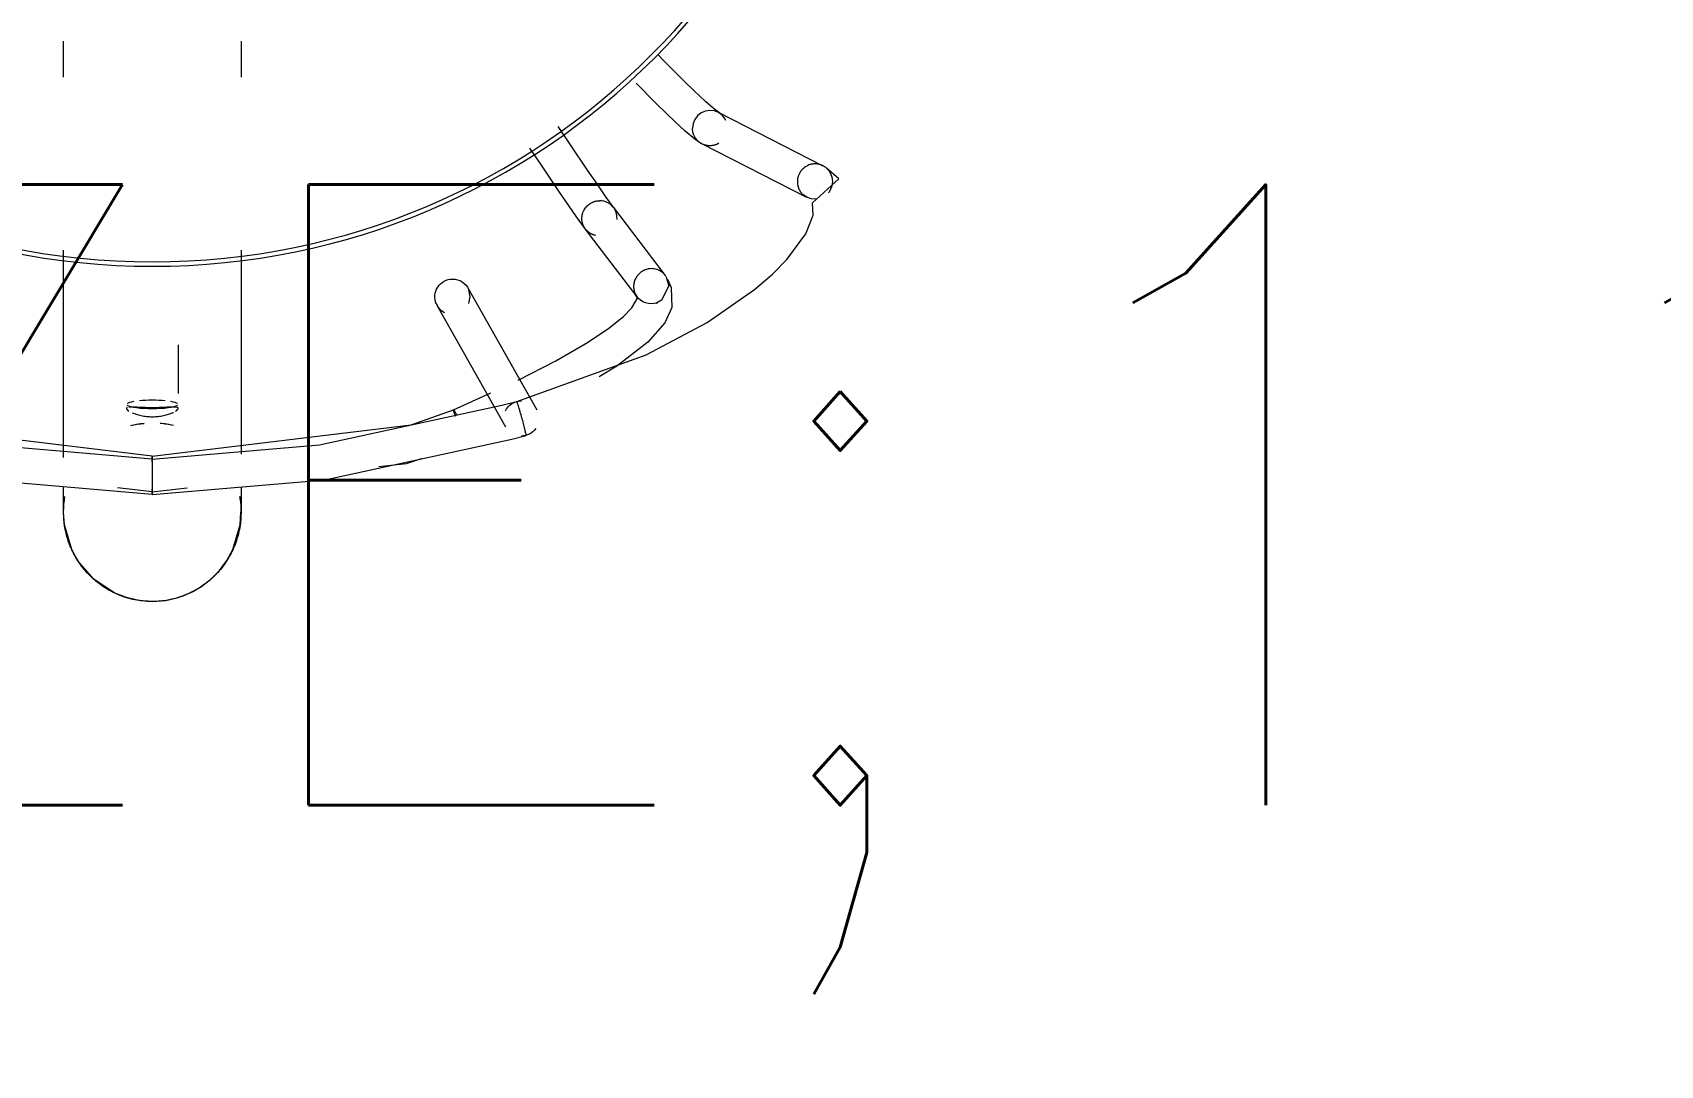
# Model space of a CAD drawing. Header units: millimetres. Extents: x -81374 to 485233, y -39075 to 157313.
# Drawn here: x 51689 to 52214, y 21647 to 21980 of the extents above; entities that cross this region are included whole.
import ezdxf
from ezdxf.enums import TextEntityAlignment as Align

# ---------------------------------------------------------------- set-up
doc = ezdxf.new("R2010")
doc.units = ezdxf.units.MM
doc.layers.add('G-IMPT', color=8, linetype='Continuous', lineweight=5)
for name, color, linetype in [('HATCH', 8, 'Continuous'), ('Hatch 01_UC', 7, 'Continuous'), ('M-HVAC-TEXT', 7, 'Continuous')]:
    doc.layers.add(name, color=color, linetype=linetype)
doc.styles.add('R', font='romans.shx')
doc.styles.get("Standard").update_dxf_attribs({"font": 'arial.ttf'})
pattern_1 = [(225, (86411.17, 39444.27), (134.70384, -134.70384), [])]

# ---------------------------------------------------------------- blocks, each defined once
blk = doc.blocks.new('floor plan 1')
at = {"layer": 'G-IMPT', "color": 8, "ltscale": 500}
for p, q in [((6427.54, -60876.22), (6424.31, -60878.67)), ((6427.54, -60876.22), (6424.31, -60878.67)), ((6431.08, -60874.24), (6427.54, -60876.22)), ((6431.08, -60874.24), (6427.54, -60876.22)), ((6434.79, -60872.81), (6431.08, -60874.24)), ((6434.79, -60872.81), (6431.08, -60874.24)), ((6438.78, -60871.9), (6434.79, -60872.81)), ((6438.78, -60871.9), (6434.79, -60872.81)), ((6443.12, -60871.55), (6438.78, -60871.9)), ((6443.12, -60871.55), (6438.78, -60871.9)), ((6443.12, -60871.55), (6447.51, -60871.9)), ((6443.12, -60871.55), (6447.51, -60871.9)), ((6447.51, -60871.9), (6451.49, -60872.81)), ((6447.51, -60871.9), (6451.49, -60872.81)), ((6451.49, -60872.81), (6455.18, -60874.25)), ((6451.49, -60872.81), (6455.18, -60874.25)), ((6455.18, -60874.25), (6462, -60878.73)), ((6455.18, -60874.25), (6462, -60878.73)), ((6421.47, -60881.55), (6419.05, -60884.82)), ((6421.47, -60881.55), (6419.05, -60884.82)), ((6424.31, -60878.67), (6421.47, -60881.55)), ((6424.31, -60878.67), (6421.47, -60881.55)), ((6462, -60878.73), (6467.19, -60884.82)), ((6462, -60878.73), (6467.19, -60884.82)), ((6419.05, -60884.82), (6417.13, -60888.37)), ((6419.05, -60884.82), (6417.13, -60888.37)), ((6467.19, -60884.82), (6469.1, -60888.34)), ((6467.19, -60884.82), (6469.1, -60888.34)), ((6417.13, -60888.37), (6414.82, -60896.25)), ((6417.13, -60888.37), (6414.82, -60896.25)), ((6469.1, -60888.34), (6471.42, -60896.25)), ((6469.1, -60888.34), (6471.42, -60896.25)), ((6414.82, -60896.25), (6414.53, -60900.38)), ((6414.82, -60896.25), (6414.53, -60900.38)), ((6471.42, -60896.25), (6471.71, -60900.38)), ((6471.42, -60896.25), (6471.71, -60900.38)), ((6414.52, -60908.54), (6414.52, -60900.38)), ((6414.52, -60908.54), (6414.52, -60900.38)), ((6471.72, -60900.38), (6471.72, -60908.35)), ((6471.72, -60900.38), (6471.72, -60908.35)), ((6443.12, -60906.04), (6387.49, -60910.8)), ((6443.12, -60906.04), (6387.49, -60910.8)), ((6443.12, -60906.96), (6431.89, -60908.2)), ((6443.12, -60906.96), (6431.89, -60908.2)), ((6443.12, -60906.04), (6498.75, -60910.8)), ((6443.12, -60906.04), (6498.75, -60910.8)), ((6443.12, -60906.96), (6454.35, -60908.2)), ((6443.12, -60906.96), (6454.35, -60908.2)), ((6387.49, -60910.8), (6327.18, -60923.91)), ((6387.49, -60910.8), (6327.18, -60923.91)), ((6361.12, -60916.02), (6356.29, -60917.68)), ((6361.12, -60916.02), (6356.29, -60917.68)), ((6443.12, -60918.4), (6359.69, -60928.48)), ((6443.12, -60918.4), (6359.69, -60928.48)), ((6370.08, -60915.03), (6361.12, -60916.02)), ((6370.08, -60915.03), (6361.12, -60916.02)), ((6443.12, -60917.48), (6389.24, -60922.1)), ((6443.12, -60917.48), (6389.24, -60922.1)), ((6443.12, -60917.48), (6497, -60922.1)), ((6443.12, -60917.48), (6497, -60922.1)), ((6443.12, -60918.4), (6526.55, -60928.48)), ((6443.12, -60918.4), (6526.55, -60928.48)), ((6471.72, -60917.93), (6471.72, -60984.8)), ((6471.72, -60917.93), (6471.72, -60984.8)), ((6327.18, -60923.91), (6322.64, -60925.03)), ((6327.18, -60923.91), (6322.64, -60925.03)), ((6389.24, -60922.1), (6330.45, -60934.88)), ((6389.24, -60922.1), (6330.45, -60934.88)), ((6414.52, -60984.8), (6414.52, -60919.09)), ((6414.52, -60984.8), (6414.52, -60919.09)), ((6329.12, -60927.74), (6351.31, -60967.01)), ((6329.12, -60927.74), (6351.31, -60967.01)), ((6359.69, -60928.48), (6346, -60933.3)), ((6359.69, -60928.48), (6346, -60933.3)), ((6341.35, -60972.63), (6319.16, -60933.36)), ((6341.35, -60972.63), (6319.16, -60933.36)), ((6346.01, -60933.3), (6334.03, -60938.81)), ((6346.01, -60933.3), (6334.03, -60938.81)), ((6325.65, -60936.07), (6283.91, -60951.05)), ((6325.65, -60936.07), (6283.91, -60951.05)), ((6330.45, -60934.88), (6325.65, -60936.07)), ((6330.45, -60934.88), (6325.65, -60936.07)), ((6434.77, -60954.28), (6434.77, -60938.65)), ((6434.77, -60954.28), (6434.77, -60938.65)), ((6293.41, -60947.46), (6299.02, -60943.99)), ((6293.41, -60947.46), (6299.02, -60943.99)), ((6325.2, -60942.88), (6313, -60949.15)), ((6325.2, -60942.88), (6313, -60949.15)), ((6283.31, -60955.17), (6293.41, -60947.46)), ((6283.31, -60955.17), (6293.41, -60947.46)), ((6313, -60949.15), (6302.77, -60955.05)), ((6313, -60949.15), (6302.77, -60955.05)), ((6283.91, -60951.05), (6264.19, -60961.46)), ((6283.91, -60951.05), (6264.19, -60961.46)), ((6277.89, -60961.39), (6283.31, -60955.17)), ((6277.89, -60961.39), (6283.31, -60955.17)), ((6302.77, -60955.05), (6295.89, -60959.66)), ((6302.77, -60955.05), (6295.89, -60959.66)), ((6295.89, -60959.66), (6291.26, -60963.39)), ((6295.89, -60959.66), (6291.26, -60963.39)), ((6264.19, -60961.46), (6248.94, -60972.1)), ((6264.19, -60961.46), (6248.94, -60972.1)), ((6275.62, -60966.32), (6277.89, -60961.39)), ((6275.62, -60966.32), (6277.89, -60961.39)), ((6291.26, -60963.39), (6288.5, -60966.23)), ((6291.26, -60963.39), (6288.5, -60966.23)), ((6350.06, -60965.49), (6348.94, -60964.74)), ((6350.06, -60965.49), (6348.94, -60964.74)), ((6350.95, -60966.45), (6350.06, -60965.49)), ((6350.95, -60966.45), (6350.06, -60965.49)), ((6275.84, -60972.8), (6275.62, -60966.32)), ((6275.84, -60972.8), (6275.62, -60966.32)), ((6276.59, -60973.26), (6278.91, -60968.71)), ((6276.59, -60973.26), (6278.91, -60968.71)), ((6278.91, -60968.71), (6280.59, -60967.69)), ((6278.91, -60968.71), (6280.59, -60967.69)), ((6280.33, -60967.68), (6282.27, -60967.55)), ((6280.33, -60967.68), (6282.27, -60967.55)), ((6280.59, -60967.69), (6280.33, -60967.68)), ((6280.59, -60967.69), (6280.33, -60967.68)), ((6282.27, -60967.55), (6283.19, -60967.61)), ((6282.27, -60967.55), (6283.19, -60967.61)), ((6283.19, -60967.61), (6284.09, -60967.81)), ((6283.19, -60967.61), (6284.09, -60967.81)), ((6284.09, -60967.81), (6284.94, -60968.16)), ((6284.09, -60967.81), (6284.94, -60968.16)), ((6284.94, -60968.16), (6285.72, -60968.64)), ((6284.94, -60968.16), (6285.72, -60968.64)), ((6285.72, -60968.64), (6286.4, -60969.25)), ((6285.72, -60968.64), (6286.4, -60969.25)), ((6286.4, -60969.25), (6286.97, -60969.95)), ((6286.4, -60969.25), (6286.97, -60969.95)), ((6288.5, -60966.23), (6286.65, -60969.35)), ((6288.5, -60966.23), (6286.65, -60969.35)), ((6286.65, -60969.35), (6287.4, -60970.66)), ((6286.65, -60969.35), (6287.4, -60970.66)), ((6286.82, -60969.74), (6303.52, -60991.65)), ((6286.82, -60969.74), (6303.52, -60991.65)), ((6287.4, -60970.66), (6287.52, -60970.94)), ((6287.4, -60970.66), (6287.52, -60970.94)), ((6341.07, -60967.65), (6340.63, -60969.87)), ((6341.07, -60967.65), (6340.63, -60969.87)), ((6340.63, -60969.87), (6341.07, -60972.05)), ((6340.63, -60969.87), (6341.07, -60972.05)), ((6351.6, -60967.59), (6350.95, -60966.45)), ((6351.6, -60967.59), (6350.95, -60966.45)), ((6248.94, -60972.1), (6243.2, -60977.09)), ((6248.94, -60972.1), (6243.2, -60977.09)), ((6277.01, -60975.45), (6275.84, -60972.8)), ((6277.01, -60975.45), (6275.84, -60972.8)), ((6277.56, -60976.45), (6276.59, -60973.26)), ((6277.56, -60976.45), (6276.59, -60973.26)), ((6243.2, -60977.09), (6238.55, -60981.83)), ((6243.2, -60977.09), (6238.55, -60981.83)), ((6294.38, -60998.54), (6277.72, -60976.66)), ((6294.38, -60998.54), (6277.72, -60976.66)), ((6238.55, -60981.83), (6232.44, -60990.07)), ((6238.55, -60981.83), (6232.44, -60990.07)), ((6232.44, -60990.07), (6230.01, -60996.06)), ((6232.44, -60990.07), (6230.01, -60996.06)), ((6303.56, -60991.71), (6304.65, -60993.2)), ((6303.56, -60991.71), (6304.65, -60993.2)), ((6230.01, -60996.06), (6230.22, -61000.03)), ((6230.01, -60996.06), (6230.22, -61000.03)), ((6293.3, -60994.66), (6293.33, -60996.03)), ((6293.3, -60994.66), (6293.33, -60996.03)), ((6293.33, -60996.03), (6293.71, -60997.36)), ((6293.33, -60996.03), (6293.71, -60997.36)), ((6293.71, -60997.36), (6294.25, -60998.35)), ((6293.71, -60997.36), (6294.25, -60998.35)), ((6304.65, -60993.2), (6306.34, -60995.6)), ((6304.65, -60993.2), (6306.34, -60995.6)), ((6306.34, -60995.6), (6308.93, -60999.32)), ((6306.34, -60995.6), (6308.93, -60999.32)), ((6221.81, -61007.76), (6230.22, -61000.03)), ((6221.81, -61007.76), (6230.22, -61000.03)), ((6229.12, -61001.24), (6230.66, -61001.32)), ((6229.12, -61001.24), (6230.66, -61001.32)), ((6230.66, -61001.32), (6232.13, -61001.84)), ((6230.66, -61001.32), (6232.13, -61001.84)), ((6232.1, -61001.83), (6265.91, -61019.06)), ((6232.1, -61001.83), (6265.91, -61019.06)), ((6232.13, -61001.84), (6233.38, -61002.72)), ((6232.13, -61001.84), (6233.38, -61002.72)), ((6294.25, -60998.35), (6294.6, -60998.8)), ((6294.25, -60998.35), (6294.6, -60998.8)), ((6294.34, -60998.48), (6297.11, -61002.35)), ((6294.34, -60998.48), (6297.11, -61002.35)), ((6294.6, -60998.8), (6295.09, -60999.31)), ((6294.6, -60998.8), (6295.09, -60999.31)), ((6295.09, -60999.31), (6295.65, -60999.75)), ((6295.09, -60999.31), (6295.65, -60999.75)), ((6295.65, -60999.75), (6296.24, -61000.11)), ((6295.65, -60999.75), (6296.24, -61000.11)), ((6296.24, -61000.11), (6296.88, -61000.39)), ((6296.24, -61000.11), (6296.88, -61000.39)), ((6296.88, -61000.39), (6297.55, -61000.59)), ((6296.88, -61000.39), (6297.55, -61000.59)), ((6297.11, -61002.35), (6299.75, -61006.17)), ((6297.11, -61002.35), (6299.75, -61006.17)), ((6297.55, -61000.59), (6298.24, -61000.71)), ((6297.55, -61000.59), (6298.24, -61000.71)), ((6298.24, -61000.71), (6298.95, -61000.74)), ((6298.24, -61000.71), (6298.95, -61000.74)), ((6308.93, -60999.32), (6312.03, -61003.85)), ((6308.93, -60999.32), (6312.03, -61003.85)), ((6221.81, -61007.76), (6225.72, -61011.2)), ((6221.81, -61007.76), (6225.72, -61011.2)), ((6223.86, -61006.92), (6223.99, -61005.44)), ((6223.86, -61006.92), (6223.99, -61005.44)), ((6223.9, -61007.7), (6223.86, -61006.92)), ((6223.9, -61007.7), (6223.86, -61006.92)), ((6224.05, -61008.47), (6223.9, -61007.7)), ((6224.05, -61008.47), (6223.9, -61007.7)), ((6223.99, -61005.44), (6224.85, -61003.48)), ((6223.99, -61005.44), (6224.85, -61003.48)), ((6224.85, -61003.48), (6225.14, -61003.32)), ((6224.85, -61003.48), (6225.14, -61003.32)), ((6299.75, -61006.17), (6302.8, -61010.62)), ((6299.75, -61006.17), (6302.8, -61010.62)), ((6312.03, -61003.85), (6317.67, -61012.15)), ((6312.03, -61003.85), (6317.67, -61012.15)), ((6224.31, -61009.22), (6224.05, -61008.47)), ((6224.31, -61009.22), (6224.05, -61008.47)), ((6224.66, -61009.91), (6224.31, -61009.22)), ((6224.66, -61009.91), (6224.31, -61009.22)), ((6225.1, -61010.55), (6224.66, -61009.91)), ((6225.1, -61010.55), (6224.66, -61009.91)), ((6225.63, -61011.12), (6225.1, -61010.55)), ((6225.63, -61011.12), (6225.1, -61010.55)), ((6260.71, -61029.24), (6226.9, -61012.01)), ((6260.71, -61029.24), (6226.9, -61012.01)), ((6302.8, -61010.62), (6308.34, -61018.77)), ((6302.8, -61010.62), (6308.34, -61018.77)), ((6317.67, -61012.15), (6321.4, -61017.66)), ((6317.67, -61012.15), (6321.4, -61017.66)), ((6266.41, -61019.34), (6267.02, -61019.72)), ((6266.41, -61019.34), (6267.02, -61019.72)), ((6267.02, -61019.72), (6268.2, -61020.56)), ((6267.02, -61019.72), (6268.2, -61020.56)), ((6268.2, -61020.56), (6271.32, -61023.19)), ((6268.2, -61020.56), (6271.32, -61023.19)), ((6271.32, -61023.19), (6274.63, -61026.25)), ((6271.32, -61023.19), (6274.63, -61026.25)), ((6308.34, -61018.77), (6312.31, -61024.64)), ((6308.34, -61018.77), (6312.31, -61024.64)), ((6258.18, -61026.62), (6258.6, -61027.35)), ((6258.18, -61026.62), (6258.6, -61027.35)), ((6258.6, -61027.35), (6259.07, -61027.91)), ((6258.6, -61027.35), (6259.07, -61027.91)), ((6259.07, -61027.91), (6259.43, -61028.35)), ((6259.07, -61027.91), (6259.43, -61028.35)), ((6259.43, -61028.35), (6260.56, -61029.17)), ((6259.43, -61028.35), (6260.56, -61029.17)), ((6266.15, -61029.05), (6267.3, -61028.14)), ((6266.15, -61029.05), (6267.3, -61028.14)), ((6267.3, -61028.14), (6268.2, -61026.97)), ((6267.3, -61028.14), (6268.2, -61026.97)), ((6268.2, -61026.97), (6268.75, -61025.61)), ((6268.2, -61026.97), (6268.75, -61025.61)), ((6268.75, -61025.61), (6268.96, -61024.15)), ((6268.75, -61025.61), (6268.96, -61024.15)), ((6274.63, -61026.25), (6277.22, -61028.73)), ((6274.63, -61026.25), (6277.22, -61028.73)), ((6277.22, -61028.73), (6280.85, -61032.31)), ((6277.22, -61028.73), (6280.85, -61032.31)), ((6260.2, -61028.95), (6262.32, -61030.52)), ((6260.2, -61028.95), (6262.32, -61030.52)), ((6260.56, -61029.17), (6261.92, -61029.69)), ((6260.56, -61029.17), (6261.92, -61029.69)), ((6261.92, -61029.69), (6263.36, -61029.85)), ((6261.92, -61029.69), (6263.36, -61029.85)), ((6262.32, -61030.52), (6264.78, -61032.71)), ((6262.32, -61030.52), (6264.78, -61032.71)), ((6263.36, -61029.85), (6264.79, -61029.63)), ((6263.36, -61029.85), (6264.79, -61029.63)), ((6264.78, -61032.71), (6268.42, -61036.14)), ((6264.78, -61032.71), (6268.42, -61036.14)), ((6264.79, -61029.63), (6266.15, -61029.05)), ((6264.79, -61029.63), (6266.15, -61029.05)), ((6280.85, -61032.31), (6287.12, -61038.62)), ((6280.85, -61032.31), (6287.12, -61038.62)), ((6268.42, -61036.14), (6271.66, -61039.3)), ((6268.42, -61036.14), (6271.66, -61039.3)), ((6271.66, -61039.3), (6278.16, -61045.83)), ((6271.66, -61039.3), (6278.16, -61045.83)), ((6414.52, -61052.19), (6414.52, -61040.52)), ((6414.52, -61052.19), (6414.52, -61040.52)), ((6471.72, -61040.52), (6471.72, -61052.19)), ((6471.72, -61040.52), (6471.72, -61052.19)), ((6278.16, -61045.83), (6280.13, -61047.84)), ((6278.16, -61045.83), (6280.13, -61047.84))]:
    blk.add_line(p, q, dxfattribs=at)
for radius in [228.8, 228.8, 228.8, 228.8, 227.37, 227.37]:
    blk.add_arc((6443.12, -61208.4), radius, 0, 180, dxfattribs=at)
at = {"layer": 'G-IMPT', "color": 8, "ltscale": 500, "extrusion": (0, 0, -1)}
for centre, major_axis, ratio, start_param, end_param in [((6324.14, -60930.55), (4.98, 2.81), 0.992436, 4.258135, 5.223509), ((6324.14, -60930.55), (4.98, 2.81), 0.992436, 4.258135, 5.223509), ((6324.14, -60930.55), (4.98, 2.81), 0.992436, 0.957956, 2.081916), ((6324.14, -60930.55), (4.98, 2.81), 0.992436, 0.957956, 2.081916), ((6443.12, -60935.09), (-8.35, 0), 0.173648, 0.261799, 2.879793), ((6443.12, -60935.09), (-8.35, 0), 0.173648, 0.261799, 2.879793), ((6443.12, -60935.09), (-8.35, 0), 0.173648, 5.497787, 6.021386), ((6443.12, -60935.09), (-8.35, 0), 0.173648, 5.497787, 6.021386), ((6443.12, -60935.09), (-8.35, 0), 0.173648, 4.18879, 5.235988), ((6443.12, -60935.09), (-8.35, 0), 0.173648, 4.18879, 5.235988), ((6443.12, -60935.09), (-8.35, 0), 0.173648, 3.403392, 3.926991), ((6443.12, -60935.09), (-8.35, 0), 0.173648, 3.403392, 3.926991), ((6346.33, -60969.82), (4.98, 2.81), 0.992436, 0.099802, 2.081916), ((6346.33, -60969.82), (4.98, 2.81), 0.992436, 0.099802, 2.081916), ((6346.33, -60969.82), (4.98, 2.81), 0.992436, 2.081916, 3.241394), ((6346.33, -60969.82), (4.98, 2.81), 0.992436, 2.081916, 3.241394)]:
    blk.add_ellipse(centre, major_axis=major_axis, ratio=ratio, start_param=start_param, end_param=end_param, dxfattribs=at)
at = {"layer": 'G-IMPT', "color": 8, "ltscale": 500}
for points in [[(6414.96, -60905.38), (6414.38, -60902.09), (6414.37, -60895.31), (6417.83, -60885.73), (6424.28, -60877.92), (6433.17, -60872.73), (6439.66, -60871.6), (6443.12, -60871.56)], [(6414.96, -60905.38), (6414.38, -60902.09), (6414.37, -60895.31), (6417.83, -60885.73), (6424.28, -60877.92), (6433.17, -60872.73), (6439.66, -60871.6), (6443.12, -60871.56)], [(6443.12, -60907.66), (6443.12, -60907.5), (6443.12, -60907.23), (6443.12, -60907), (6443.12, -60906.93), (6443.12, -60907.04), (6443.12, -60907.33), (6443.12, -60907.62), (6443.12, -60907.79)], [(6443.12, -60907.65), (6443.12, -60907.5), (6443.12, -60907.23), (6443.12, -60907), (6443.12, -60906.93), (6443.12, -60907.04), (6443.12, -60907.33), (6443.12, -60907.62), (6443.12, -60907.79)], [(6443.12, -60907.66), (6443.12, -60907.5), (6443.12, -60907.23), (6443.12, -60907), (6443.12, -60906.93), (6443.12, -60907.04), (6443.12, -60907.33), (6443.12, -60907.62), (6443.12, -60907.79)], [(6443.12, -60907.65), (6443.12, -60907.5), (6443.12, -60907.23), (6443.12, -60907), (6443.12, -60906.93), (6443.12, -60907.04), (6443.12, -60907.33), (6443.12, -60907.62), (6443.12, -60907.79)], [(6322.64, -60925.03), (6322.65, -60925.03), (6322.66, -60925.04), (6322.68, -60925.07)], [(6322.64, -60925.03), (6322.65, -60925.03), (6322.66, -60925.04), (6322.68, -60925.07)], [(6440.58, -60929.08), (6439.1, -60928.94), (6437.66, -60928.71), (6436.25, -60928.36)], [(6440.58, -60929.08), (6439.1, -60928.94), (6437.66, -60928.71), (6436.25, -60928.36)], [(6440.58, -60929.08), (6439.1, -60928.95), (6437.66, -60928.71), (6436.26, -60928.36)], [(6440.58, -60929.08), (6439.1, -60928.95), (6437.66, -60928.71), (6436.26, -60928.36)], [(6450.19, -60928.31), (6448.75, -60928.67), (6447.25, -60928.85), (6445.73, -60928.98)], [(6450.19, -60928.31), (6448.75, -60928.67), (6447.25, -60928.85), (6445.73, -60928.98)], [(6435.6, -60932.93), (6435.33, -60933.1), (6434.91, -60933.42), (6434.77, -60933.68), (6434.77, -60933.79)], [(6435.6, -60932.93), (6435.33, -60933.1), (6434.91, -60933.42), (6434.77, -60933.68), (6434.77, -60933.79)], [(6451.47, -60933.79), (6451.47, -60933.68), (6451.33, -60933.42), (6450.91, -60933.1), (6450.64, -60932.93)], [(6451.47, -60933.79), (6451.47, -60933.68), (6451.33, -60933.42), (6450.91, -60933.1), (6450.64, -60932.93)], [(6451.26, -60934.06), (6451.4, -60933.99), (6451.47, -60933.9), (6451.47, -60933.79)], [(6451.26, -60934.06), (6451.4, -60933.99), (6451.47, -60933.9), (6451.47, -60933.79)]]:
    blk.add_open_spline(points, degree=3, dxfattribs=at)
for points, knots in [([(6414.95, -60905.36), (6414.74, -60904.14), (6414.5, -60901.88), (6414.53, -60898.48), (6414.96, -60894.79), (6416.11, -60890.52), (6418.19, -60885.94), (6421.07, -60881.82), (6424.59, -60878.23), (6428.7, -60875.34), (6433.28, -60873.16), (6438, -60871.89), (6441.38, -60871.58), (6443.12, -60871.56)], [-0.5555556, -0.5555556, -0.5555556, -0.5555556, -0.5138889, -0.4791667, -0.4444444, -0.3888889, -0.3333333, -0.2777778, -0.2222222, -0.1666667, -0.1111111, -0.0555556, 0, 0, 0, 0]), ([(6414.95, -60905.36), (6414.74, -60904.14), (6414.5, -60901.88), (6414.53, -60898.48), (6414.96, -60894.79), (6416.11, -60890.52), (6418.19, -60885.94), (6421.07, -60881.82), (6424.59, -60878.23), (6428.7, -60875.34), (6433.28, -60873.16), (6438, -60871.89), (6441.38, -60871.58), (6443.12, -60871.56)], [-0.5555556, -0.5555556, -0.5555556, -0.5555556, -0.5138889, -0.4791667, -0.4444444, -0.3888889, -0.3333333, -0.2777778, -0.2222222, -0.1666667, -0.1111111, -0.0555556, 0, 0, 0, 0]), ([(6443.12, -60871.56), (6446.59, -60871.6), (6451.44, -60872.44), (6457.53, -60875.34), (6461.63, -60878.21), (6465.17, -60881.82), (6468.05, -60885.95), (6470.13, -60890.51), (6471.43, -60895.36), (6471.85, -60900.36), (6471.58, -60903.71), (6471.29, -60905.36)], [-1, -1, -1, -1, -0.8888889, -0.8333333, -0.7777778, -0.7222222, -0.6666667, -0.6111111, -0.5555556, -0.5, -0.4444444, -0.4444444, -0.4444444, -0.4444444]), ([(6443.12, -60871.56), (6447.46, -60871.61), (6453.45, -60872.93), (6459.87, -60876.86), (6462.96, -60879.54), (6465.1, -60881.87), (6467, -60884.42), (6469.06, -60887.95), (6470.98, -60892.96), (6471.75, -60898.05), (6471.71, -60902.3), (6471.47, -60904.35), (6471.29, -60905.37)], [-1, -1, -1, -1, -0.8611111, -0.7916667, -0.7569444, -0.7222222, -0.6875, -0.6527778, -0.5833333, -0.5138889, -0.4791667, -0.4444444, -0.4444444, -0.4444444, -0.4444444]), ([(6443.12, -60871.56), (6446.59, -60871.6), (6451.44, -60872.44), (6457.53, -60875.34), (6461.63, -60878.21), (6465.17, -60881.82), (6468.05, -60885.95), (6470.13, -60890.51), (6471.43, -60895.36), (6471.85, -60900.36), (6471.58, -60903.71), (6471.29, -60905.36)], [-1, -1, -1, -1, -0.8888889, -0.8333333, -0.7777778, -0.7222222, -0.6666667, -0.6111111, -0.5555556, -0.5, -0.4444444, -0.4444444, -0.4444444, -0.4444444]), ([(6443.12, -60871.56), (6447.46, -60871.61), (6453.45, -60872.93), (6459.87, -60876.86), (6462.96, -60879.54), (6465.1, -60881.87), (6467, -60884.42), (6469.06, -60887.95), (6470.98, -60892.96), (6471.75, -60898.05), (6471.71, -60902.3), (6471.47, -60904.35), (6471.29, -60905.37)], [-1, -1, -1, -1, -0.8611111, -0.7916667, -0.7569444, -0.7222222, -0.6875, -0.6527778, -0.5833333, -0.5138889, -0.4791667, -0.4444444, -0.4444444, -0.4444444, -0.4444444]), ([(6443.12, -60907.9), (6443.12, -60907.65), (6443.12, -60907.2), (6443.12, -60906.48), (6443.12, -60905.97), (6443.12, -60906.06), (6443.12, -60906.46), (6443.12, -60906.76), (6443.12, -60906.94)], [0.5555556, 0.5555556, 0.5555556, 0.5555556, 0.6111111, 0.6666667, 0.7777778, 0.8888889, 0.9444444, 1, 1, 1, 1]), ([(6443.12, -60907.9), (6443.12, -60907.65), (6443.12, -60907.2), (6443.12, -60906.48), (6443.12, -60905.97), (6443.12, -60906.06), (6443.12, -60906.46), (6443.12, -60906.76), (6443.12, -60906.94)], [0.5555556, 0.5555556, 0.5555556, 0.5555556, 0.6111111, 0.6666667, 0.7777778, 0.8888889, 0.9444444, 1, 1, 1, 1]), ([(6443.12, -60916.59), (6443.12, -60916.77), (6443.12, -60917.07), (6443.12, -60917.37), (6443.12, -60917.5), (6443.12, -60917.46), (6443.12, -60917.24), (6443.12, -60916.74), (6443.12, -60915.9), (6443.12, -60914.85), (6443.12, -60913.96), (6443.12, -60913.01), (6443.12, -60911.68), (6443.12, -60910.34), (6443.12, -60909.09), (6443.12, -60908.24), (6443.12, -60907.5), (6443.12, -60907.12), (6443.12, -60906.94)], [0, 0, 0, 0, 0.055556, 0.111111, 0.166667, 0.222222, 0.277778, 0.333333, 0.444444, 0.5, 0.555556, 0.611111, 0.666667, 0.777778, 0.833333, 0.888889, 0.944444, 1, 1, 1, 1]), ([(6443.12, -60916.59), (6443.12, -60916.77), (6443.12, -60917.07), (6443.12, -60917.37), (6443.12, -60917.5), (6443.12, -60917.46), (6443.12, -60917.24), (6443.12, -60916.74), (6443.12, -60915.9), (6443.12, -60914.85), (6443.12, -60913.96), (6443.12, -60913.01), (6443.12, -60911.68), (6443.12, -60910.34), (6443.12, -60909.09), (6443.12, -60908.24), (6443.12, -60907.5), (6443.12, -60907.12), (6443.12, -60906.94)], [0, 0, 0, 0, 0.055556, 0.111111, 0.166667, 0.222222, 0.277778, 0.333333, 0.444444, 0.5, 0.555556, 0.611111, 0.666667, 0.777778, 0.833333, 0.888889, 0.944444, 1, 1, 1, 1]), ([(6443.12, -60917.56), (6443.12, -60917.73), (6443.12, -60918.02), (6443.12, -60918.31), (6443.12, -60918.43), (6443.12, -60918.36), (6443.12, -60918.12), (6443.12, -60917.59), (6443.12, -60916.96), (6443.12, -60916.45)], [-0.6666667, -0.6666667, -0.6666667, -0.6666667, -0.6111111, -0.5555556, -0.5, -0.4444444, -0.3888889, -0.3333333, -0.2222222, -0.2222222, -0.2222222, -0.2222222]), ([(6443.12, -60917.56), (6443.12, -60917.73), (6443.12, -60918.02), (6443.12, -60918.31), (6443.12, -60918.43), (6443.12, -60918.36), (6443.12, -60918.12), (6443.12, -60917.65), (6443.12, -60917.07), (6443.12, -60916.58), (6443.12, -60916.45)], [0.3333333, 0.3333333, 0.3333333, 0.3333333, 0.3888889, 0.4444444, 0.5, 0.5555556, 0.6111111, 0.6666667, 0.75, 0.7777778, 0.7777778, 0.7777778, 0.7777778]), ([(6443.12, -60917.56), (6443.12, -60917.73), (6443.12, -60918.02), (6443.12, -60918.31), (6443.12, -60918.43), (6443.12, -60918.36), (6443.12, -60918.12), (6443.12, -60917.59), (6443.12, -60916.96), (6443.12, -60916.45)], [-0.6666667, -0.6666667, -0.6666667, -0.6666667, -0.6111111, -0.5555556, -0.5, -0.4444444, -0.3888889, -0.3333333, -0.2222222, -0.2222222, -0.2222222, -0.2222222]), ([(6443.12, -60917.56), (6443.12, -60917.73), (6443.12, -60918.02), (6443.12, -60918.31), (6443.12, -60918.43), (6443.12, -60918.36), (6443.12, -60918.12), (6443.12, -60917.65), (6443.12, -60917.07), (6443.12, -60916.58), (6443.12, -60916.45)], [0.3333333, 0.3333333, 0.3333333, 0.3333333, 0.3888889, 0.4444444, 0.5, 0.5555556, 0.6111111, 0.6666667, 0.75, 0.7777778, 0.7777778, 0.7777778, 0.7777778]), ([(6322.75, -60925.91), (6322.72, -60925.74), (6322.66, -60925.44), (6322.62, -60925.12), (6322.62, -60925.04), (6322.64, -60925.03)], [0, 0, 0, 0, 0.0555556, 0.1111111, 0.1797143, 0.1797143, 0.1797143, 0.1797143]), ([(6322.75, -60925.91), (6322.72, -60925.74), (6322.66, -60925.44), (6322.62, -60925.12), (6322.62, -60925.04), (6322.64, -60925.03)], [0, 0, 0, 0, 0.0555556, 0.1111111, 0.1797143, 0.1797143, 0.1797143, 0.1797143]), ([(6322.75, -60925.91), (6322.79, -60926.09), (6322.87, -60926.46), (6323.09, -60927.42), (6323.45, -60928.87), (6323.89, -60930.5), (6324.25, -60931.78), (6324.53, -60932.78), (6324.82, -60933.77), (6325.11, -60934.68), (6325.34, -60935.39), (6325.51, -60935.83), (6325.58, -60935.99), (6325.6, -60936.03)], [0, 0, 0, 0, 0.0555556, 0.1111111, 0.2222222, 0.3333333, 0.3888889, 0.4444444, 0.5138889, 0.5833333, 0.6527778, 0.7222222, 0.7777778, 0.7777778, 0.7777778, 0.7777778]), ([(6322.75, -60925.91), (6322.79, -60926.09), (6322.87, -60926.46), (6323.09, -60927.42), (6323.45, -60928.87), (6323.89, -60930.5), (6324.25, -60931.78), (6324.53, -60932.78), (6324.82, -60933.77), (6325.11, -60934.68), (6325.34, -60935.39), (6325.51, -60935.83), (6325.58, -60935.99), (6325.6, -60936.03)], [0, 0, 0, 0, 0.0555556, 0.1111111, 0.2222222, 0.3333333, 0.3888889, 0.4444444, 0.5138889, 0.5833333, 0.6527778, 0.7222222, 0.7777778, 0.7777778, 0.7777778, 0.7777778]), ([(6450.2, -60928.3), (6449.53, -60928.47), (6448.09, -60928.8), (6446.57, -60928.94), (6445.75, -60929)], [-0.07874903, -0.07874903, -0.07874903, -0.07874903, -0.05555556, -0.02873291, -0.02873291, -0.02873291, -0.02873291]), ([(6450.2, -60928.3), (6449.53, -60928.47), (6448.09, -60928.8), (6446.57, -60928.94), (6445.75, -60929)], [-0.07874903, -0.07874903, -0.07874903, -0.07874903, -0.05555556, -0.02873291, -0.02873291, -0.02873291, -0.02873291]), ([(6344.9, -60931.59), (6345.02, -60931.81), (6345.24, -60932.23), (6345.52, -60932.72), (6345.75, -60933.07), (6345.91, -60933.27), (6345.98, -60933.31), (6346, -60933.3)], [0.2222222, 0.2222222, 0.2222222, 0.2222222, 0.2777778, 0.3333333, 0.3888889, 0.4444444, 0.4956758, 0.4956758, 0.4956758, 0.4956758]), ([(6344.9, -60931.59), (6345.02, -60931.81), (6345.24, -60932.23), (6345.52, -60932.72), (6345.75, -60933.07), (6345.91, -60933.27), (6345.98, -60933.31), (6346, -60933.3)], [0.2222222, 0.2222222, 0.2222222, 0.2222222, 0.2777778, 0.3333333, 0.3888889, 0.4444444, 0.4956758, 0.4956758, 0.4956758, 0.4956758]), ([(6346.01, -60933.3), (6346.01, -60933.3), (6346.03, -60933.28), (6346.05, -60933.2), (6346.01, -60932.93), (6345.86, -60932.37), (6345.65, -60931.74), (6345.47, -60931.25)], [0.4980564, 0.4980564, 0.4980564, 0.4980564, 0.5, 0.5555556, 0.6111111, 0.6666667, 0.7777778, 0.7777778, 0.7777778, 0.7777778]), ([(6346.01, -60933.3), (6346.01, -60933.3), (6346.03, -60933.28), (6346.05, -60933.2), (6346.01, -60932.93), (6345.86, -60932.37), (6345.65, -60931.74), (6345.47, -60931.25)], [0.4980564, 0.4980564, 0.4980564, 0.4980564, 0.5, 0.5555556, 0.6111111, 0.6666667, 0.7777778, 0.7777778, 0.7777778, 0.7777778]), ([(6434.77, -60933.79), (6434.77, -60933.9), (6434.91, -60934.08), (6435.44, -60934.18), (6436.04, -60934.22), (6436.58, -60934.22), (6437.2, -60934.2), (6437.9, -60934.17), (6438.66, -60934.14), (6439.75, -60934.09), (6441.24, -60934.03), (6442.49, -60934.02), (6443.12, -60934.02)], [-1, -1, -1, -1, -0.857143, -0.714286, -0.642857, -0.571429, -0.5, -0.428571, -0.357143, -0.285714, -0.142857, 0, 0, 0, 0]), ([(6434.77, -60933.79), (6434.77, -60933.9), (6434.91, -60934.08), (6435.44, -60934.18), (6436.04, -60934.22), (6436.58, -60934.22), (6437.2, -60934.2), (6437.9, -60934.17), (6438.66, -60934.14), (6439.75, -60934.09), (6441.24, -60934.03), (6442.49, -60934.02), (6443.12, -60934.02)], [-1, -1, -1, -1, -0.857143, -0.714286, -0.642857, -0.571429, -0.5, -0.428571, -0.357143, -0.285714, -0.142857, 0, 0, 0, 0]), ([(6443.12, -60931.12), (6442.49, -60931.12), (6441.24, -60931.18), (6439.75, -60931.42), (6438.66, -60931.68), (6437.9, -60931.9), (6437.2, -60932.15), (6436.69, -60932.36), (6436.42, -60932.49), (6436.34, -60932.53)], [-1, -1, -1, -1, -0.8571429, -0.7142857, -0.6428571, -0.5714286, -0.5, -0.4285714, -0.3958969, -0.3958969, -0.3958969, -0.3958969]), ([(6443.12, -60931.12), (6442.49, -60931.12), (6441.24, -60931.18), (6439.75, -60931.42), (6438.66, -60931.68), (6437.9, -60931.9), (6437.2, -60932.15), (6436.69, -60932.36), (6436.42, -60932.49), (6436.34, -60932.53)], [-1, -1, -1, -1, -0.8571429, -0.7142857, -0.6428571, -0.5714286, -0.5, -0.4285714, -0.3958969, -0.3958969, -0.3958969, -0.3958969]), ([(6449.65, -60932.41), (6449.45, -60932.32), (6449.04, -60932.15), (6448.34, -60931.9), (6447.58, -60931.68), (6446.49, -60931.42), (6445, -60931.18), (6443.75, -60931.12), (6443.12, -60931.12)], [-0.5714286, -0.5714286, -0.5714286, -0.5714286, -0.5, -0.4285714, -0.3571429, -0.2857143, -0.1428571, 0, 0, 0, 0]), ([(6449.65, -60932.41), (6449.45, -60932.32), (6449.04, -60932.15), (6448.34, -60931.9), (6447.58, -60931.68), (6446.49, -60931.42), (6445, -60931.18), (6443.75, -60931.12), (6443.12, -60931.12)], [-0.5714286, -0.5714286, -0.5714286, -0.5714286, -0.5, -0.4285714, -0.3571429, -0.2857143, -0.1428571, 0, 0, 0, 0]), ([(6443.12, -60934.02), (6443.75, -60934.02), (6445, -60934.03), (6446.49, -60934.09), (6447.58, -60934.14), (6448.34, -60934.17), (6449.04, -60934.2), (6449.66, -60934.22), (6450.2, -60934.22), (6450.5, -60934.2), (6450.64, -60934.19)], [-1, -1, -1, -1, -0.8571429, -0.7142857, -0.6428571, -0.5714286, -0.5, -0.4285714, -0.3571429, -0.2857143, -0.2857143, -0.2857143, -0.2857143]), ([(6443.12, -60934.02), (6443.75, -60934.02), (6445, -60934.03), (6446.49, -60934.09), (6447.58, -60934.14), (6448.34, -60934.17), (6449.04, -60934.2), (6449.66, -60934.22), (6450.2, -60934.22), (6450.5, -60934.2), (6450.64, -60934.19)], [-1, -1, -1, -1, -0.8571429, -0.7142857, -0.6428571, -0.5714286, -0.5, -0.4285714, -0.3571429, -0.2857143, -0.2857143, -0.2857143, -0.2857143]), ([(6282.27, -60978.85), (6282.69, -60978.84), (6283.32, -60978.76), (6284.02, -60978.55), (6284.4, -60978.4), (6284.68, -60978.27), (6284.95, -60978.13), (6285.3, -60977.92), (6285.87, -60977.5), (6286.59, -60976.79), (6287.18, -60975.95), (6287.54, -60975.23), (6287.75, -60974.65), (6287.88, -60974.03), (6287.95, -60973.4), (6287.95, -60972.77), (6287.88, -60972.14), (6287.74, -60971.54), (6287.47, -60970.77), (6287.18, -60970.23), (6286.94, -60969.9)], [0, 0, 0, 0, 0.1, 0.15, 0.175, 0.2, 0.225, 0.25, 0.3, 0.4, 0.5, 0.55, 0.6, 0.65, 0.7, 0.75, 0.8, 0.85, 0.9, 1, 1, 1, 1]), ([(6282.27, -60978.85), (6282.69, -60978.84), (6283.32, -60978.76), (6284.02, -60978.55), (6284.4, -60978.4), (6284.68, -60978.27), (6284.95, -60978.13), (6285.3, -60977.92), (6285.87, -60977.5), (6286.59, -60976.79), (6287.18, -60975.95), (6287.54, -60975.23), (6287.75, -60974.65), (6287.88, -60974.03), (6287.95, -60973.4), (6287.95, -60972.77), (6287.88, -60972.14), (6287.74, -60971.54), (6287.47, -60970.77), (6287.18, -60970.23), (6286.94, -60969.9)], [0, 0, 0, 0, 0.1, 0.15, 0.175, 0.2, 0.225, 0.25, 0.3, 0.4, 0.5, 0.55, 0.6, 0.65, 0.7, 0.75, 0.8, 0.85, 0.9, 1, 1, 1, 1]), ([(6277.59, -60976.49), (6277.68, -60976.61), (6277.81, -60976.79), (6278, -60977.01), (6278.16, -60977.17), (6278.32, -60977.33), (6278.49, -60977.49), (6278.67, -60977.64), (6278.85, -60977.78), (6279.04, -60977.91), (6279.23, -60978.03), (6279.42, -60978.15), (6279.63, -60978.25), (6279.83, -60978.35), (6280.11, -60978.47), (6280.61, -60978.65), (6281.35, -60978.82), (6281.96, -60978.85), (6282.27, -60978.85)], [0, 0, 0, 0, 0.083333, 0.125, 0.166667, 0.208333, 0.25, 0.291667, 0.333333, 0.375, 0.416667, 0.458333, 0.5, 0.541667, 0.583333, 0.666667, 0.833333, 1, 1, 1, 1]), ([(6277.59, -60976.49), (6277.68, -60976.61), (6277.81, -60976.79), (6278, -60977.01), (6278.16, -60977.17), (6278.32, -60977.33), (6278.49, -60977.49), (6278.67, -60977.64), (6278.85, -60977.78), (6279.04, -60977.91), (6279.23, -60978.03), (6279.42, -60978.15), (6279.63, -60978.25), (6279.83, -60978.35), (6280.11, -60978.47), (6280.61, -60978.65), (6281.35, -60978.82), (6281.96, -60978.85), (6282.27, -60978.85)], [0, 0, 0, 0, 0.083333, 0.125, 0.166667, 0.208333, 0.25, 0.291667, 0.333333, 0.375, 0.416667, 0.458333, 0.5, 0.541667, 0.583333, 0.666667, 0.833333, 1, 1, 1, 1]), ([(6303.63, -60991.8), (6303.68, -60991.87), (6303.78, -60992.02), (6303.92, -60992.27), (6304.05, -60992.52), (6304.16, -60992.76), (6304.28, -60993.06), (6304.41, -60993.41), (6304.51, -60993.82), (6304.58, -60994.16), (6304.62, -60994.5), (6304.64, -60994.85), (6304.63, -60995.19), (6304.61, -60995.53), (6304.56, -60995.88), (6304.47, -60996.33), (6304.31, -60996.89), (6304.04, -60997.54), (6303.69, -60998.15), (6303.27, -60998.71), (6302.78, -60999.22), (6302.23, -60999.67), (6301.64, -61000.04), (6301.11, -61000.29), (6300.67, -61000.46), (6300.34, -61000.56), (6299.99, -61000.64), (6299.53, -61000.71), (6299.18, -61000.74), (6298.95, -61000.74)], [0, 0, 0, 0, 0.027778, 0.055556, 0.083333, 0.104167, 0.125, 0.166667, 0.194444, 0.222222, 0.25, 0.277778, 0.305556, 0.333333, 0.361111, 0.388889, 0.444444, 0.5, 0.555556, 0.611111, 0.666667, 0.722222, 0.777778, 0.833333, 0.861111, 0.888889, 0.916667, 0.944444, 1, 1, 1, 1]), ([(6303.63, -60991.8), (6303.68, -60991.87), (6303.78, -60992.02), (6303.92, -60992.27), (6304.05, -60992.52), (6304.16, -60992.76), (6304.28, -60993.06), (6304.41, -60993.41), (6304.51, -60993.82), (6304.58, -60994.16), (6304.62, -60994.5), (6304.64, -60994.85), (6304.63, -60995.19), (6304.61, -60995.53), (6304.56, -60995.88), (6304.47, -60996.33), (6304.31, -60996.89), (6304.04, -60997.54), (6303.69, -60998.15), (6303.27, -60998.71), (6302.78, -60999.22), (6302.23, -60999.67), (6301.64, -61000.04), (6301.11, -61000.29), (6300.67, -61000.46), (6300.34, -61000.56), (6299.99, -61000.64), (6299.53, -61000.71), (6299.18, -61000.74), (6298.95, -61000.74)], [0, 0, 0, 0, 0.027778, 0.055556, 0.083333, 0.104167, 0.125, 0.166667, 0.194444, 0.222222, 0.25, 0.277778, 0.305556, 0.333333, 0.361111, 0.388889, 0.444444, 0.5, 0.555556, 0.611111, 0.666667, 0.722222, 0.777778, 0.833333, 0.861111, 0.888889, 0.916667, 0.944444, 1, 1, 1, 1]), ([(6300.19, -60989.56), (6300.29, -60989.58), (6300.5, -60989.63), (6300.8, -60989.71), (6301.09, -60989.82), (6301.37, -60989.93), (6301.62, -60990.05), (6301.85, -60990.17), (6302.07, -60990.31), (6302.31, -60990.47), (6302.53, -60990.64), (6302.73, -60990.81), (6302.9, -60990.97), (6303.08, -60991.14), (6303.26, -60991.34), (6303.45, -60991.56), (6303.57, -60991.72), (6303.63, -60991.8)], [0.2222222, 0.2222222, 0.2222222, 0.2222222, 0.2777778, 0.3333333, 0.3888889, 0.4444444, 0.5, 0.5416667, 0.5833333, 0.6388889, 0.6944444, 0.7361111, 0.7777778, 0.8194444, 0.8611111, 0.9166667, 1, 1, 1, 1]), ([(6300.19, -60989.56), (6300.29, -60989.58), (6300.5, -60989.63), (6300.8, -60989.71), (6301.09, -60989.82), (6301.37, -60989.93), (6301.62, -60990.05), (6301.85, -60990.17), (6302.07, -60990.31), (6302.31, -60990.47), (6302.53, -60990.64), (6302.73, -60990.81), (6302.9, -60990.97), (6303.08, -60991.14), (6303.26, -60991.34), (6303.45, -60991.56), (6303.57, -60991.72), (6303.63, -60991.8)], [0.2222222, 0.2222222, 0.2222222, 0.2222222, 0.2777778, 0.3333333, 0.3888889, 0.4444444, 0.5, 0.5416667, 0.5833333, 0.6388889, 0.6944444, 0.7361111, 0.7777778, 0.8194444, 0.8611111, 0.9166667, 1, 1, 1, 1]), ([(6225.62, -61011.11), (6225.77, -61011.26), (6226.02, -61011.46), (6226.38, -61011.71), (6226.66, -61011.88), (6226.95, -61012.04), (6227.25, -61012.18), (6227.56, -61012.3), (6227.87, -61012.4), (6228.19, -61012.49), (6228.52, -61012.55), (6228.81, -61012.59), (6229.09, -61012.61), (6229.42, -61012.63), (6229.78, -61012.61), (6230.14, -61012.57), (6230.45, -61012.53), (6230.74, -61012.48), (6231.04, -61012.42), (6231.3, -61012.36), (6231.53, -61012.29), (6231.68, -61012.19), (6231.78, -61012.1), (6231.88, -61012), (6232.04, -61011.89), (6232.32, -61011.73), (6232.75, -61011.49), (6233.14, -61011.21), (6233.39, -61011.01), (6233.59, -61010.82), (6233.79, -61010.59), (6234, -61010.32), (6234.17, -61010.05), (6234.33, -61009.8), (6234.51, -61009.47), (6234.7, -61009.09), (6234.87, -61008.66), (6234.98, -61008.3), (6235.06, -61007.95), (6235.13, -61007.48), (6235.15, -61007.14), (6235.16, -61006.92)], [0, 0, 0, 0, 0.05, 0.075, 0.1, 0.125, 0.15, 0.175, 0.2, 0.225, 0.25, 0.275, 0.29375, 0.3125, 0.35, 0.375, 0.39375, 0.425, 0.45, 0.475, 0.5, 0.525, 0.55, 0.575, 0.59375, 0.6125, 0.65, 0.675, 0.6875, 0.703125, 0.725, 0.75, 0.775, 0.79375, 0.8125, 0.85, 0.875, 0.9, 0.925, 0.95, 1, 1, 1, 1]), ([(6225.62, -61011.11), (6225.77, -61011.26), (6226.02, -61011.46), (6226.38, -61011.71), (6226.66, -61011.88), (6226.95, -61012.04), (6227.25, -61012.18), (6227.56, -61012.3), (6227.87, -61012.4), (6228.19, -61012.49), (6228.52, -61012.55), (6228.81, -61012.59), (6229.09, -61012.61), (6229.42, -61012.63), (6229.78, -61012.61), (6230.14, -61012.57), (6230.45, -61012.53), (6230.74, -61012.48), (6231.04, -61012.42), (6231.3, -61012.36), (6231.53, -61012.29), (6231.68, -61012.19), (6231.78, -61012.1), (6231.88, -61012), (6232.04, -61011.89), (6232.32, -61011.73), (6232.75, -61011.49), (6233.14, -61011.21), (6233.39, -61011.01), (6233.59, -61010.82), (6233.79, -61010.59), (6234, -61010.32), (6234.17, -61010.05), (6234.33, -61009.8), (6234.51, -61009.47), (6234.7, -61009.09), (6234.87, -61008.66), (6234.98, -61008.3), (6235.06, -61007.95), (6235.13, -61007.48), (6235.15, -61007.14), (6235.16, -61006.92)], [0, 0, 0, 0, 0.05, 0.075, 0.1, 0.125, 0.15, 0.175, 0.2, 0.225, 0.25, 0.275, 0.29375, 0.3125, 0.35, 0.375, 0.39375, 0.425, 0.45, 0.475, 0.5, 0.525, 0.55, 0.575, 0.59375, 0.6125, 0.65, 0.675, 0.6875, 0.703125, 0.725, 0.75, 0.775, 0.79375, 0.8125, 0.85, 0.875, 0.9, 0.925, 0.95, 1, 1, 1, 1]), ([(6235.16, -61006.92), (6235.16, -61006.61), (6235.13, -61006.13), (6235.02, -61005.59), (6234.94, -61005.29), (6234.87, -61005.06), (6234.79, -61004.84), (6234.7, -61004.62), (6234.61, -61004.41), (6234.5, -61004.2), (6234.39, -61004), (6234.28, -61003.8), (6234.15, -61003.61), (6234.02, -61003.42), (6233.87, -61003.24), (6233.67, -61003), (6233.51, -61002.84), (6233.39, -61002.73)], [0, 0, 0, 0, 0.2, 0.3, 0.35, 0.4, 0.45, 0.5, 0.55, 0.6, 0.65, 0.7, 0.75, 0.8, 0.85, 0.9, 1, 1, 1, 1]), ([(6235.16, -61006.92), (6235.16, -61006.61), (6235.13, -61006.13), (6235.02, -61005.59), (6234.94, -61005.29), (6234.87, -61005.06), (6234.79, -61004.84), (6234.7, -61004.62), (6234.61, -61004.41), (6234.5, -61004.2), (6234.39, -61004), (6234.28, -61003.8), (6234.15, -61003.61), (6234.02, -61003.42), (6233.87, -61003.24), (6233.67, -61003), (6233.51, -61002.84), (6233.39, -61002.73)], [0, 0, 0, 0, 0.2, 0.3, 0.35, 0.4, 0.45, 0.5, 0.55, 0.6, 0.65, 0.7, 0.75, 0.8, 0.85, 0.9, 1, 1, 1, 1]), ([(6260.47, -61019.24), (6260.68, -61019.12), (6261.02, -61018.95), (6261.48, -61018.77), (6261.83, -61018.66), (6262.19, -61018.57), (6262.55, -61018.51), (6262.91, -61018.46), (6263.27, -61018.44), (6263.64, -61018.45), (6264, -61018.48), (6264.35, -61018.53), (6264.71, -61018.6), (6265.06, -61018.7), (6265.41, -61018.83), (6265.75, -61018.97), (6266.07, -61019.14), (6266.38, -61019.32), (6266.76, -61019.58), (6267.03, -61019.8), (6267.2, -61019.96)], [0.4444444, 0.4444444, 0.4444444, 0.4444444, 0.5, 0.5277778, 0.5555556, 0.5833333, 0.6111111, 0.6388889, 0.6666667, 0.6944444, 0.7222222, 0.75, 0.7777778, 0.8055556, 0.8333333, 0.8611111, 0.8888889, 0.9166667, 0.9444444, 1, 1, 1, 1]), ([(6260.47, -61019.24), (6260.68, -61019.12), (6261.02, -61018.95), (6261.48, -61018.77), (6261.83, -61018.66), (6262.19, -61018.57), (6262.55, -61018.51), (6262.91, -61018.46), (6263.27, -61018.44), (6263.64, -61018.45), (6264, -61018.48), (6264.35, -61018.53), (6264.71, -61018.6), (6265.06, -61018.7), (6265.41, -61018.83), (6265.75, -61018.97), (6266.07, -61019.14), (6266.38, -61019.32), (6266.76, -61019.58), (6267.03, -61019.8), (6267.2, -61019.96)], [0.4444444, 0.4444444, 0.4444444, 0.4444444, 0.5, 0.5277778, 0.5555556, 0.5833333, 0.6111111, 0.6388889, 0.6666667, 0.6944444, 0.7222222, 0.75, 0.7777778, 0.8055556, 0.8333333, 0.8611111, 0.8888889, 0.9166667, 0.9444444, 1, 1, 1, 1]), ([(6267.2, -61019.96), (6267.22, -61019.99), (6267.28, -61020.06), (6267.39, -61020.19), (6267.54, -61020.37), (6267.69, -61020.55), (6267.85, -61020.74), (6267.99, -61020.91), (6268.12, -61021.11), (6268.27, -61021.35), (6268.41, -61021.61), (6268.55, -61021.93), (6268.67, -61022.25), (6268.77, -61022.59), (6268.85, -61022.93), (6268.91, -61023.31), (6268.95, -61023.73), (6268.96, -61024.01), (6268.96, -61024.15)], [0, 0, 0, 0, 0.041667, 0.104167, 0.161458, 0.229167, 0.270833, 0.3125, 0.364583, 0.416667, 0.479167, 0.541667, 0.625, 0.6875, 0.75, 0.833333, 0.916667, 1, 1, 1, 1]), ([(6267.2, -61019.96), (6267.22, -61019.99), (6267.28, -61020.06), (6267.39, -61020.19), (6267.54, -61020.37), (6267.69, -61020.55), (6267.85, -61020.74), (6267.99, -61020.91), (6268.12, -61021.11), (6268.27, -61021.35), (6268.41, -61021.61), (6268.55, -61021.93), (6268.67, -61022.25), (6268.77, -61022.59), (6268.85, -61022.93), (6268.91, -61023.31), (6268.95, -61023.73), (6268.96, -61024.01), (6268.96, -61024.15)], [0, 0, 0, 0, 0.041667, 0.104167, 0.161458, 0.229167, 0.270833, 0.3125, 0.364583, 0.416667, 0.479167, 0.541667, 0.625, 0.6875, 0.75, 0.833333, 0.916667, 1, 1, 1, 1])]:
    blk.add_open_spline(points, degree=3, knots=knots, dxfattribs=at)
for rotation, p in [(359.9992, (39680.63, -4989.62, 0)), (359.9992, (35886.72, -10139.29, 0)), (270.0008, (28873.29, -20643.48, 0)), (359.9992, (11975.31, -26935.44, 0)), (359.9992, (15267.63, -26935.44, 0)), (359.9992, (26686.27, -26987.73, 0)), (270.0008, (15861.11, -28615.02, 0)), (89.9992, (23697.81, -33300.57, 0)), (89.9992, (23597.87, -35337.73, 0)), (89.9992, (23597.88, -37388.34, 0)), (359.9992, (13750.44, -37781.54, 0)), (89.9992, (23697.83, -40746.76, 0)), (89.9992, (23597.8, -44302.49, 0)), (89.9992, (23597.81, -46399.06, 0)), (89.9992, (23697.78, -48339.78, 0)), (89.9992, (23697.77, -54279.98, 0)), (359.9992, (27418.07, -55702.4, 0)), (89.9992, (9671.91, -65856.51, 0)), (359.9992, (4684.11, -67403.39, 0)), (359.9992, (8737.21, -67403.39, 0))]:
    blk.add_attdef('PARTITIONTYPE', text='', height=200, rotation=rotation, dxfattribs=at).set_placement(p, align=Align.MIDDLE_CENTER)

msp = doc.modelspace()

# ---------------------------------------------------------------- hatches: boundary and pattern name
at = {"layer": 'HATCH'}
h = msp.add_hatch(color=8, dxfattribs=at)
h.dxf.hatch_style = 1
edge = h.paths.add_edge_path(flags=16)
edge.add_arc((51082.83, 23076.13), 750, 450, 540)
edge.add_line((50332.83, 23076.13), (50332.83, 13716.55))
edge.add_arc((51082.83, 13716.55), 750, 180, 270)
edge.add_line((51082.83, 12966.55), (54782.49, 12966.55))
edge.add_arc((54782.49, 13716.55), 750, 270, 360)
edge.add_line((55532.49, 13716.55), (55532.49, 23076.13))
edge.add_arc((54782.49, 23076.13), 750, 360, 450)
edge.add_line((54782.49, 23826.13), (51082.83, 23826.13))
edge = h.paths.add_edge_path()
edge.add_arc((51082.83, 23076.13), 825, 450, 540)
edge.add_line((50257.83, 23076.13), (50257.83, 13716.55))
edge.add_arc((51082.83, 13716.55), 825, 180, 270)
edge.add_line((51082.83, 12891.55), (54782.49, 12891.55))
edge.add_arc((54782.49, 13716.55), 825, 270, 360)
edge.add_line((55607.49, 13716.55), (55607.49, 23076.13))
edge.add_arc((54782.49, 23076.13), 825, 360, 450)
edge.add_line((54782.49, 23901.13), (51082.83, 23901.13))
at = {"layer": 'Hatch 01_UC', "linetype": 'Continuous', "lineweight": 0, "transparency": 33554597}
h = msp.add_hatch(dxfattribs=at)
h.set_pattern_fill('ANSI31', color=8, scale=60, angle=180)
h.set_pattern_definition(pattern_1)
h.paths.add_polyline_path([(56014.78, 24856.13), (49282.83, 24856.13), (49282.83, 18559.34), (49282.83, 11934.05), (56251.58, 11934.05), (56251.58, 12466.55), (56584.08, 12466.55), (56584.08, 21441.13), (56022.83, 21441.13), (56022.83, 22506.13), (56582.49, 22506.13), (56582.49, 24856.13)])
edge = h.paths.add_edge_path(flags=16)
edge.add_ellipse((51082.83, 23076.13), major_axis=(825, 0), ratio=1, start_angle=90, end_angle=180)
edge.add_line((50257.83, 23076.13), (50257.83, 13716.55))
edge.add_ellipse((51082.83, 13716.55), major_axis=(825, 0), ratio=1, start_angle=180, end_angle=270)
edge.add_line((51082.83, 12891.55), (54782.49, 12891.55))
edge.add_ellipse((54782.49, 13716.55), major_axis=(825, 0), ratio=1, start_angle=270, end_angle=360)
edge.add_line((55607.49, 13716.55), (55607.49, 23076.13))
edge.add_ellipse((54782.49, 23076.13), major_axis=(825, 0), ratio=1, start_angle=0, end_angle=90)
edge.add_line((54782.49, 23901.13), (51082.83, 23901.13))
h = msp.add_hatch(dxfattribs=at)
h.set_pattern_fill('ANSI31', color=8, scale=60, angle=180)
h.set_pattern_definition(pattern_1)
edge = h.paths.add_edge_path(flags=16)
edge.add_arc((51082.83, 23076.13), 500, 450, 540)
edge.add_line((50582.83, 23076.13), (50582.83, 13716.55))
edge.add_arc((51082.83, 13716.55), 500, 180, 270)
edge.add_line((51082.83, 13216.55), (54782.49, 13216.55))
edge.add_arc((54782.49, 13716.55), 500, 270, 360)
edge.add_line((55282.49, 13716.55), (55282.49, 23076.13))
edge.add_arc((54782.49, 23076.13), 500, 360, 450)
edge.add_line((54782.49, 23576.13), (51082.83, 23576.13))
edge = h.paths.add_edge_path()
edge.add_ellipse((51082.83, 23076.13), major_axis=(750, 0), ratio=1, start_angle=90, end_angle=180)
edge.add_line((50332.83, 23076.13), (50332.83, 13716.55))
edge.add_ellipse((51082.83, 13716.55), major_axis=(750, 0), ratio=1, start_angle=180, end_angle=270)
edge.add_line((51082.83, 12966.55), (54782.49, 12966.55))
edge.add_ellipse((54782.49, 13716.55), major_axis=(750, 0), ratio=1, start_angle=270, end_angle=360)
edge.add_line((55532.49, 13716.55), (55532.49, 23076.13))
edge.add_ellipse((54782.49, 23076.13), major_axis=(750, 0), ratio=1, start_angle=0, end_angle=90)
edge.add_line((54782.49, 23826.13), (51082.83, 23826.13))

# ---------------------------------------------------------------- block references
at = {"linetype": 'Continuous', "rotation": 180}
msp.add_blockref('floor plan 1', (58170.8, -39075.37), dxfattribs=at)

# ---------------------------------------------------------------- texts
at = {"layer": 'M-HVAC-TEXT', "color": 7, "insert": (53325.2, 23597.55, 0), "char_height": 200, "width": 3985.6928, "attachment_point": 2, "style": 'R'}
msp.add_mtext('\\pxql;TREATED FRESH AIR FAN VRV UINT\\PMODEL:DTFA-82\\PCAPACITY :6.8 TR\\P1000 CFM\\PSIZE;1163W X 1205D X 390HT', dxfattribs=at)

doc.saveas('drawing.dxf')
